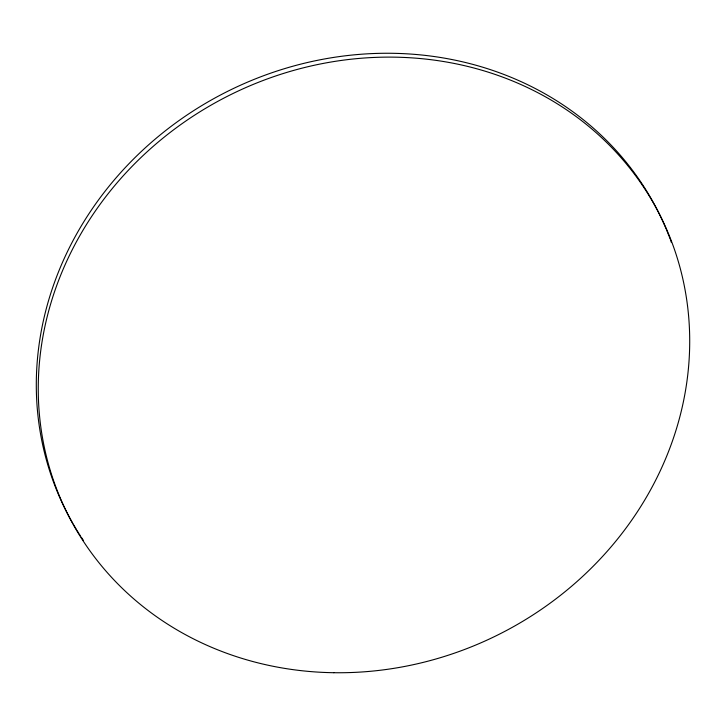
<?xml version="1.0" encoding="UTF-8"?>
<svg xmlns="http://www.w3.org/2000/svg" width="726" height="726" viewBox="0 0 726 726"><rect width="100%" height="100%" fill="white"/><g stroke="black" fill="none" stroke-linecap="round" stroke-linejoin="round"><path stroke-width="1.09" d="M72.818 523.392A331.7 301.354 -26.9 0 1 228.282 91.013A331.7 301.354 -26.9 0 1 665.923 228.427M666.287 229.298A331.7 301.354 -26.9 0 1 667.366 231.93M667.72 232.81A331.7 301.354 -26.9 0 1 668.773 235.451M669.109 236.331A331.7 301.354 -26.9 0 1 670.125 238.99M670.452 239.879A331.7 301.354 -26.9 0 1 671.423 242.548M83.327 540.28A331.7 301.354 -26.9 0 1 81.23 537.122M80.196 535.534A331.7 301.354 -26.9 0 1 79.179 533.937M78.671 533.129A331.7 301.354 -26.9 0 1 77.165 530.715M76.675 529.907A331.7 301.354 -26.9 0 1 73.29 524.208M333.842 672.712A331.7 301.354 -26.9 0 0 659.925 215.114A331.7 301.354 -26.9 0 0 98.173 206.974A331.7 301.354 -26.9 0 0 333.842 672.712"/></g></svg>
